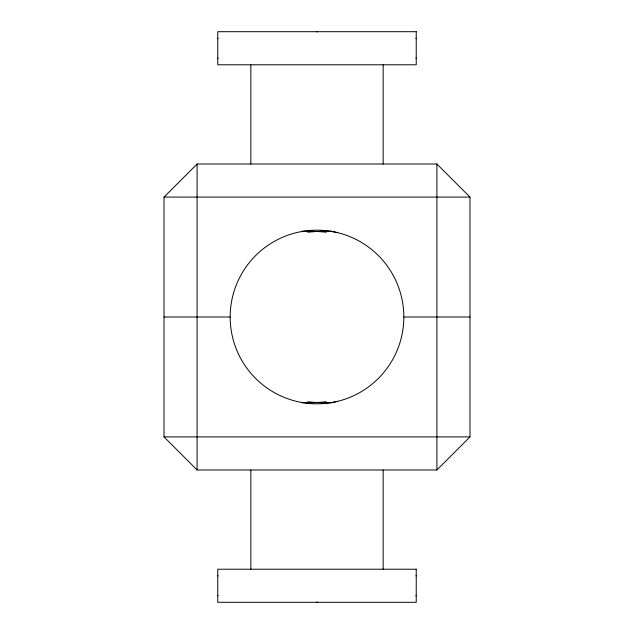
<?xml version="1.0" encoding="UTF-8"?>
<svg xmlns="http://www.w3.org/2000/svg" width="634" height="634" viewBox="0 0 634 634"><rect width="100%" height="100%" fill="white"/><g stroke="black" fill="none" stroke-linecap="round" stroke-linejoin="round"><path stroke-width="0.95" d="M164.016 197.095L197.095 164.016L436.905 164.016L469.984 197.095L469.984 436.905L436.905 469.984L197.095 469.984L164.016 436.905L164.016 197.095L469.984 197.095M337.676 401.33L331.622 402.59M217.763 38.317L218.167 38.317M415.833 38.317L416.237 38.317M217.763 58.162L218.167 58.162M415.833 58.162L416.237 58.162M164.016 317L230.166 317M403.834 317A86.834 86.834 0 0 1 273.587 392.2A86.834 86.834 0 0 1 273.587 241.8A86.834 86.834 0 0 1 403.834 317L469.984 317M164.016 436.905L469.984 436.905M217.763 575.838L218.167 575.838M415.833 575.838L416.237 575.838M217.763 595.683L218.167 595.683M415.833 595.683L416.237 595.683M331.622 231.41L337.676 232.67M436.905 164.016L436.905 469.984M383.158 64.779L383.158 164.016M383.158 469.984L383.158 569.221M317 31.7L317 32.112M317 601.888L317 602.3M250.842 64.779L250.842 164.016M250.842 469.984L250.842 569.221M197.095 164.016L197.095 469.984M326.264 401.734A20.518 2.267 -3.4 0 1 301.816 402.677M301.34 402.416A20.518 1.323 6.1 0 1 302.767 402.479M332.184 402.677A20.518 2.267 3.4 0 1 307.736 401.734M301.816 231.323A20.518 2.267 3.4 0 1 326.264 232.266M302.767 231.521A20.518 1.323 -6.1 0 1 301.34 231.584M307.736 232.266A20.518 2.267 -3.4 0 1 332.184 231.323M416.237 31.7L217.763 31.7L217.763 64.779L416.237 64.779L416.237 31.7M416.237 569.221L217.763 569.221L217.763 602.3L416.237 602.3L416.237 569.221"/></g></svg>
